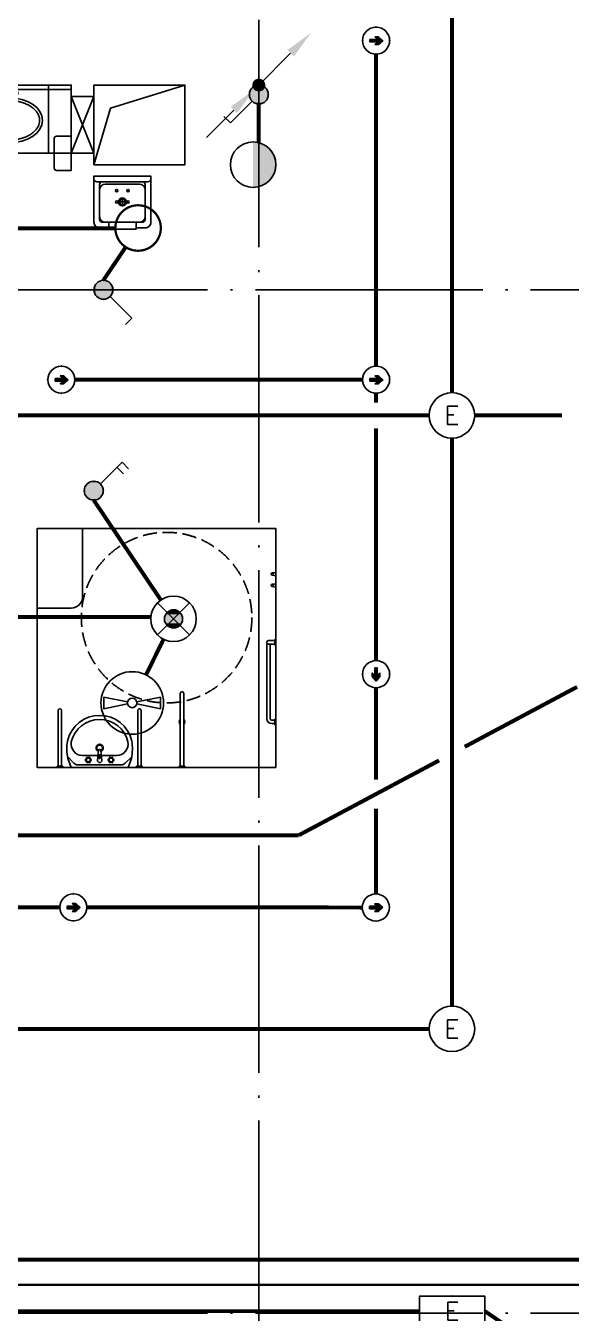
# Model space of a CAD drawing. Extents: x -288892 to 250096, y -100054 to 404668.
# Drawn here: x 102350 to 107148, y 96800 to 108122 of the extents above; entities that cross this region are included whole.
import ezdxf
from ezdxf.enums import TextEntityAlignment as Align
from ezdxf.xclip import XClip

# ---------------------------------------------------------------- set-up
doc = ezdxf.new("R2010")
doc.units = 0
doc.header["$LTSCALE"] = 1000
doc.header["$MEASUREMENT"] = 0
for name, pattern in [('104-14# 核心筒$0$DASH', [0.35, 0.25, -0.1]), ('104-14# 核心筒$0$DOTE', [2.4200000000000004, 2, -0.2, 0.02, -0.2]), ('DASH', [0.35, 0.25, -0.1])]:
    doc.linetypes.add(name, pattern=pattern)
doc.layers.get('0').update_dxf_attribs({"linetype": 'CONTINUOUS'})
doc.layers.add('104-14# 核心筒$0$04-不打印_辅助线', color=165, linetype='CONTINUOUS', plot=False)
for name, color, linetype in [('104-14# 核心筒$0$A-I_卫-洁具', 241, 'CONTINUOUS'), ('104-14# 核心筒$0$A-TECH_结构', 21, 'CONTINUOUS'), ('104-14# 核心筒$0$A_AXIS-轴线', 36, '104-14# 核心筒$0$DOTE'), ('EQUIP-动力', 3, 'CONTINUOUS'), ('EQUIP-照明', 3, 'CONTINUOUS'), ('LWIRE', 4, 'CONTINUOUS'), ('TEL_TEXT', 3, 'CONTINUOUS'), ('WIRE-应急', 2, 'DASH'), ('WIRE-照明', 1, 'CONTINUOUS'), ('X-104 14#平面$0$A-TECH_暖通', 6, 'CONTINUOUS')]:
    doc.layers.add(name, color=color, linetype=linetype)
doc.layers.add('X-104 14#平面$0$000套内', color=226, linetype='CONTINUOUS', lineweight=30)
doc.styles.add('_TEL_DIM', font='SIMPLEX', dxfattribs={"width": 0.8, "height": 3.5, "bigfont": 'HZTXT'})
doc.styles.get("Standard").update_dxf_attribs({"font": 'gbenor.shx', "bigfont": 'gbcbig.shx'})

# ---------------------------------------------------------------- blocks, each defined once
blk = doc.blocks.new('104-14# 核心筒$0$shshj')
for p, q in [((0, 0), (0, 15)), ((0, 15), (30, 10)), ((0, 0), (0, -15)), ((0, -15), (30, -10))]:
    blk.add_line(p, q)
blk.add_circle((30, 0), 10)
blk = doc.blocks.new('104-14# 核心筒$0$hgfd')
at = {"color": 8}
for p, q in [((-38.49999971458601, 228.000000048185), (38.50000028541399, 227.9999999518077)), ((3.335953806526959e-07, 266.5000000000036), (2.372253220528364e-07, 189.5000000000036))]:
    blk.add_line(p, q, dxfattribs=at)
for points in [[(250, -3.504792402964085e-07), (-249.9999999999927, 3.504792402964085e-07), (-249.9999994917889, 406.0000003504792, -0.4142135623732199), (-199.9999994292011, 456.0000002878987), (-119.9999994292084, 456.0000001877597), (-119.9999994166865, 466.000000187767), (120.0000005833208, 465.9999998122548), (120.0000005708062, 455.9999998122548), (200.000000570777, 455.9999997121158, -0.414213562372991), (250.0000005081893, 405.9999996495353)], [(175.000000062566, 49.99999974339516), (-174.9999999374049, 50.00000025659756, -0.4142135623730927), (-199.9999999061183, 75.00000028789145), (-199.9999995230974, 381.0000002878987, -0.414213562373095), (-174.9999994917962, 406.0000002565976), (175.0000005082111, 405.9999997434024, -0.4142135623731322), (200.0000004769245, 380.9999997121085), (200.0000000938744, 74.99999971210127, -0.4142135623730573)], [(250, -3.504792402964085e-07), (-249.9999999999927, 3.504792402964085e-07), (-249.9999999686988, 25.00000035048652, -0.4142135623730971), (-224.9999999373977, 50.00000031918535), (225.0000000625878, 49.99999968082193, -0.4142135623730932), (250.0000000313012, 24.99999964952804)]]:
    blk.add_lwpolyline(points, format="xyb", close=True)
blk.add_lwpolyline([(120.0000005708062, 455.9999998122548), (200.000000570777, 455.9999997121158, -0.414213562373095), (250.0000005081893, 405.9999996495353), (250, -3.504792402964085e-07), (-249.9999999999927, 3.504792402964085e-07), (-249.9999994917889, 406.0000003504792, -0.4142135623730929), (-199.9999994292011, 456.0000002878987), (-119.9999994292084, 456.0000001877597)], format="xyb")
blk.add_lwpolyline([(120.0000005082184, 405.9999998122476), (-119.9999994917889, 406.0000001877524), (-119.9999994166865, 466.000000187767), (120.0000005833208, 465.9999998122548)], close=True)
blk.add_lwpolyline([(150.0000000876389, 69.99999977469633), (-149.9999999123756, 70.00000022531094, -0.4142135623730976), (-199.9999998497879, 120.0000002878915), (-199.9999995543913, 356.0000002878842, -0.414213562373095), (-149.9999994918035, 406.0000002253037), (150.0000005081965, 405.9999997746963, -0.414213562373095), (200.0000004456087, 355.9999997121085), (200.0000001502194, 119.9999997121231, -0.4142135623731096)], format="xyb", close=True, dxfattribs=at)
for centre, radius in [((-49.99999971457146, 228.0000000625914), 10), ((2.854139893315732e-07, 228.0000000000036), 35), ((50.00000028542127, 227.9999999374159), 10), ((-49.99999983975431, 128.0000000625841), 10), ((50.00000016025297, 127.9999999374159), 10)]:
    blk.add_circle(centre, radius)
blk.add_circle((2.854139893315732e-07, 228.0000000000036), 25, dxfattribs=at)
blk = doc.blocks.new('104-14# 核心筒$0$meae')
for p, q in [((-215.039999999979, 0), (-243.7679999999818, 0)), ((-210, 5.039999999979045), (-210, 32.76000000000931)), ((-176.7359999999753, 0), (-204.9599999999627, 0)), ((-99.54815868195146, 8), (21.68149024352897, 14.3899337600451)), ((-99.54815868195146, -7.999999999941792), (-99.54815868195146, 8)), ((21.68149024352897, -14.3899337601033), (21.68149024352897, 14.3899337600451)), ((-210, -32.25599999999395), (-210, -5.039999999979045)), ((-99.54815868195146, -8.000000000058208), (21.68149024352897, -14.3899337601033))]:
    blk.add_line(p, q)
at = {"const_width": 0.8399999999999999}
blk.add_lwpolyline([(-209.5800000000163, -0.1400000000139698, -0.9999999999999999), (-210.4199999999837, -0.1400000000139698, -0.9999999999999999)], format="xyb", close=True, dxfattribs=at)
for points in [[(17.19145484233741, 81.35012003820157), (40, 81.35012003820157), (39.99999999994179, 51.35012003820157), (17.1914548422792, 51.35012003820157)], [(21.68149024352897, 21.35012003820157), (40, 21.35012003820157), (40, -21.35012003820157), (21.68149024352897, -21.35012003820157)], [(17.19145484233741, -81.35012003820157), (40, -81.35012003820157), (39.99999999994179, -51.35012003820157), (17.1914548422792, -51.35012003820157)]]:
    blk.add_lwpolyline(points, close=True)
blk.add_circle((-210, 0), 25.2)
blk.add_ellipse((-210, 0), major_axis=(0, -296.8388870928175), ratio=0.6737661697857759)
at = {"color": 8}
blk.add_open_spline([(-210, -271.838887092832), (-201.6286662275088, -271.838887092832), (-193.2556980797672, -270.8834744876949), (-176.5567826171755, -267.0318226981908), (-168.2292954665609, -264.1331208487391), (-151.7464247078751, -256.3412992825033), (-143.592075161112, -251.4461166422116), (-127.6688291439204, -239.6628589069005), (-119.9016611408442, -232.7743547918508), (-105.0053654383519, -217.100718463771), (-97.87740360945463, -208.3160983382841), (-84.50442564953119, -189.0367220979533), (-78.25994529254967, -178.5426552897552), (-66.86596525227651, -156.1005802754662), (-61.71665413689334, -144.1531549534993), (-52.68240508378949, -119.1104159536771), (-48.79751711455174, -106.0155586157343), (-42.41598126577446, -79.01830609660828), (-39.91934085072717, -65.11628590768669), (-36.39207964838715, -36.86706837144447), (-35.3614577781409, -22.5202054088586), (-34.79793056182098, 6.244822261855006), (-35.26502483320655, 20.66266644134885), (-37.68259151588427, 49.19399507466005), (-39.63306519814068, 63.30715293157846), (-44.95700291811954, 90.86129060061648), (-48.33046480413759, 104.3019146881416), (-56.39392556494568, 130.1611448710319), (-61.0838973345235, 142.5793309712317), (-71.62818411248736, 166.0733063118532), (-77.48238030000357, 177.1485642623738), (-90.15903716551838, 197.6798496269621), (-96.98112566315103, 207.1352148510632), (-111.3602107425686, 224.2113378457143), (-118.9163064261083, 231.8314545630128), (-134.510733252624, 245.1036245926516), (-142.547481424408, 250.7556368449004), (-158.868371842138, 260.0530890176306), (-167.1509793659789, 263.6999722997425), (-183.7976203592261, 269.0257272459567), (-192.162095878215, 270.7072330619558), (-208.8995512870024, 272.153067119536), (-217.2755150526064, 271.9185741905239), (-234.0031495776493, 269.526916392555), (-242.3573442720808, 267.3679324407713), (-258.9526960913208, 261.0731867576833), (-267.1936322519905, 256.9349128940958), (-283.3781850557425, 246.65468100406), (-291.3201072766096, 240.5117016318836), (-306.6623222918133, 226.2813428560039), (-314.0611830068519, 218.1942343084957), (-328.0653621423407, 200.2301868745126), (-334.6699371464783, 190.353927289194), (-346.859358667396, 169.044026111078), (-352.4439172392595, 157.6110181525), (-362.4072642970132, 133.476927122334), (-366.7859668953461, 120.7763437553076), (-374.1964356524404, 94.43610308453208), (-377.2281845823745, 80.79684587812517), (-381.8495765395346, 52.93462008907227), (-383.4392193020904, 38.71199739631265), (-385.1273327118251, 10.0537408667733), (-385.225804392132, -4.381569712015335), (-383.9285565786413, -33.08909023553133), (-382.5328362500295, -47.36097819061251), (-378.2902226594742, -75.36972922243876), (-375.4433290168527, -89.10625087702647), (-368.3874579074909, -115.6863969620317), (-364.1784936326439, -128.529630749661), (-354.5335200406262, -152.9902308470919), (-349.097582319926, -164.6071133053629), (-337.1786070214584, -186.3198765731067), (-330.6958189697471, -196.415140855941), (-316.9037533847149, -214.843760280055), (-309.5951420506462, -223.1764269854757), (-294.4000191528467, -237.9131964488188), (-286.5148495539906, -244.3169298697612), (-270.41386736813, -255.1213227973203), (-262.1997869724291, -259.5227866767091), (-245.6385630253353, -266.3373192788567), (-237.2919559226721, -268.7527736420161), (-222.6272707111784, -271.2949484957498), (-216.3134306632564, -271.838887092832), (-210, -271.838887092832)], degree=3, knots=[0, 0, 0, 0, 0.1541728099079682, 0.1541728099079682, 0.3083456198159364, 0.3083456198159364, 0.4625184297239047, 0.4625184297239047, 0.6166912396318729, 0.6166912396318729, 0.7708640495398411, 0.7708640495398411, 0.9250368594478093, 0.9250368594478093, 1.079209669355778, 1.079209669355778, 1.233382479263746, 1.233382479263746, 1.387555289171714, 1.387555289171714, 1.541728099079682, 1.541728099079682, 1.69590090898765, 1.69590090898765, 1.850073718895619, 1.850073718895619, 2.004246528803587, 2.004246528803587, 2.158419338711555, 2.158419338711555, 2.312592148619523, 2.312592148619523, 2.466764958527492, 2.466764958527492, 2.62093776843546, 2.62093776843546, 2.775110578343428, 2.775110578343428, 2.929283388251396, 2.929283388251396, 3.083456198159364, 3.083456198159364, 3.237629008067333, 3.237629008067333, 3.391801817975301, 3.391801817975301, 3.545974627883269, 3.545974627883269, 3.700147437791237, 3.700147437791237, 3.854320247699206, 3.854320247699206, 4.008493057607174, 4.008493057607174, 4.162665867515142, 4.162665867515142, 4.31683867742311, 4.31683867742311, 4.471011487331078, 4.471011487331078, 4.625184297239047, 4.625184297239047, 4.779357107147015, 4.779357107147015, 4.933529917054983, 4.933529917054983, 5.087702726962951, 5.087702726962951, 5.24187553687092, 5.24187553687092, 5.396048346778888, 5.396048346778888, 5.550221156686856, 5.550221156686856, 5.704393966594824, 5.704393966594824, 5.858566776502792, 5.858566776502792, 6.012739586410761, 6.012739586410761, 6.166912396318729, 6.166912396318729, 6.283185307179586, 6.283185307179586, 6.283185307179586, 6.283185307179586], dxfattribs=at)
at = {"layer": '104-14# 核心筒$0$04-不打印_辅助线'}
blk.add_lwpolyline([(-499.9999999998836, -349.9999999999418), (-499.9999999998836, 350.0000000000582), (100.0000000001164, 350.0000000000582), (100.0000000001164, -349.9999999999418)], close=True, dxfattribs=at)
blk = doc.blocks.new('104-14# 核心筒$0$残疾人洗脸盆')
for p, q in [((-250.3694947081385, 5.963374860584736e-08), (-279.821335846791, -78.53824297699612)), ((-250.3694947081385, 5.963374860584736e-08), (250.3694947082549, 5.957554094493389e-08)), ((250.3694947082549, 5.957554094493389e-08), (279.8213358469075, -78.53824297708343)), ((-375.000000089407, -10.00000286102295), (-375.0000003278255, -9.775161743164062e-06)), ((-375.000000089407, -10.00000286102295), (-324.999999910593, -10.00000077486038)), ((-364.9999721944332, -500.0007357597351), (-365.0000001490116, -10.00000250339508)), ((-334.9999723136425, -500.0016629695892), (-334.9999997913837, -10.00000125169754)), ((-324.999999910593, -10.00000077486038), (-325.0000004470348, -7.748603820800781e-07)), ((-226.6628508922877, -37.45166452028207), (-282.5865114113549, -94.23949161371274)), ((188.9289029218489, -22.53490066135419), (-191.0374871486565, -22.53490066129598)), ((-151.1375109386863, -105.2484919499548), (-17.57351148093585, -105.248491950013)), ((-15.46037506544963, -105.248491950013), (-151.1375109386863, -105.2484919499548)), ((15.46037506498396, -105.248491950013), (150.7582734408788, -105.248491950013)), ((150.7582734408788, -105.248491950013), (15.742684415658, -105.248491950013)), ((223.1441430889536, -36.07509621451027), (281.1944581537973, -90.55167670789524)), ((324.9999999107094, -10.00000077486038), (325.0000004471513, -7.748603820800781e-07)), ((375.0000000895234, -10.00000286102295), (324.9999999107094, -10.00000077486038)), ((334.9999723137589, -500.0016629695892), (334.9999997915002, -10.00000125169754)), ((364.9999721945496, -500.0007357597351), (365.000000149128, -10.00000250339508)), ((375.0000000895234, -10.00000286102295), (375.000000327942, -9.775161743164062e-06))]:
    blk.add_line(p, q)
at = {"color": 8}
for points in [[(-107.9173216939671, -88.71320337589714), (-104.0954300422454, -85.4268261876714, 0.09925870585575888), (-95.90456995554268, -85.4268261876714), (-92.08267830405384, -88.71320337592624, 0.1010205144336436), (-83.42242426623125, -83.71320337595535), (-84.35756457189564, -78.76015952092712, 0.09925870585575843), (-80.26213452860247, -71.66666660713963), (-75.50510257121641, -69.99999994042446, 0.1010205144336439), (-75.50510257121641, -59.99999994042446), (-80.26213452848606, -58.33333327362197, 0.09925870585575902), (-84.35756457177922, -51.23984035968897), (-83.42242426623125, -46.28679650489357, 0.1010205144336439), (-92.08267830393743, -41.28679650489357), (-95.9045699556591, -44.57317369311932, 0.09925870585575877), (-104.0954300422454, -44.57317369317752), (-107.9173216939671, -41.28679650486447, 0.1010205144336438), (-116.5775757319061, -46.28679650492268), (-115.6424354262417, -51.23984035965987, 0.09925870585575888), (-119.7378654696513, -58.33333327368018), (-124.4948974269209, -59.99999994042446, 0.1010205144336438), (-124.4948974268045, -69.99999994039536), (-119.7378654695349, -71.66666660716874, 0.09925870585575888), (-115.6424354262417, -78.76015952115995), (-116.5775757320225, -83.71320337589714, 0.1010205144336439)], [(107.9173216959462, -88.71320337595535), (104.0954300442245, -85.4268261876714, -0.09925870585575888), (95.90456995763816, -85.4268261876714), (92.0826783060329, -88.71320337595535, -0.1010205144336436), (83.4224242682103, -83.71320337595535), (84.3575645738747, -78.76015952092712, -0.09925870585575843), (80.26213453046512, -71.66666660719784), (75.50510257319547, -69.99999994042446, -0.1010205144336439), (75.50510257331189, -59.99999994042446), (80.26213453058153, -58.33333327368018, -0.09925870585575902), (84.3575645738747, -51.23984035968897), (83.4224242682103, -46.28679650489357, -0.1010205144336439), (92.0826783060329, -41.28679650492268), (95.90456995752174, -44.57317369314842, -0.09925870585575877), (104.0954300443409, -44.57317369317752), (107.9173216959462, -41.28679650489357, -0.1010205144336438), (116.5775757340016, -46.28679650489357), (115.6424354282208, -51.23984035971807, -0.09925870585575888), (119.7378654715139, -58.33333327368018), (124.4948974289, -59.99999994045356, -0.1010205144336438), (124.4948974287836, -69.99999994042446), (119.7378654716304, -71.66666660716874, -0.09925870585575888), (115.6424354282208, -78.76015952115995), (116.5775757340016, -83.71320337592624, -0.1010205144336439)]]:
    blk.add_lwpolyline(points, format="xyb", close=True, dxfattribs=at)
blk.add_lwpolyline([(-20.00000000023283, -61.80376527601038), (-10.93632519524544, -148.5441634844174, 0.3840377591063864), (-0.9904750230489299, -157.5049020389852), (0.9904750225832686, -157.5049020389852, 0.3840377591063865), (10.93632519477978, -148.5441634844174), (19.99999999976717, -61.80376527601038, 0.9999999999998179)], format="xyb", close=True)
blk.add_lwpolyline([(4.499999999767169, -109.3037652760104), (-4.500000000232831, -109.3037652759813), (-4.500000000116415, -79.30376527601038), (4.499999999767169, -79.30376527601038)], close=True)
for centre in [(-99.99999999906868, -64.99999994039536, 6.17052352185754e-07), (100.0000000009313, -64.99999994040991, 6.17052352185754e-07)]:
    blk.add_circle(centre, 16.6666666666665)
for centre, radius, start, end in [((171.1100392743247, -166.0467051142332), 459.3439191007008, 169.0175971483488, 188.1749601966289), ((-151.1375109388027, -205.2484919499402), 100, 90.0000000066701, 190.560233084289), ((-191.0374871487729, -72.53490066131053), 50, 90.0000000066701, 135.4392819926412), ((150.7582734408788, -205.2484919499693), 100, 349.4397669130993, 90.0000000066701), ((188.9289029217325, -72.53490066135419), 50, 46.81904162607925, 90.0000000066701), ((-171.1100392747903, -166.0467051142332), 459.3439191007008, 351.8250398033711, 10.98240285165116), ((-0.1896187487291172, -166.6839508821577), 255.6643868932777, 192.8573202170934, 347.1426797760326), ((-2.328306436538696e-10, -172.4645476159494, 6.169127397233698e-07), 31.60961419936899, 111.3597083009184, 68.64029169908157), ((-0.1896187487291172, -166.6839508821577), 290.6643868932777, 192.8573202170934, 347.1426797760326), ((-349.9999721944332, -500.0000101923943), 14.99999998312334, 180.0000034150946, 3.415094585006371e-06), ((349.9999721945496, -500.0000101923943), 14.99999998312334, 179.9999965849054, 359.9999965849054)]:
    blk.add_arc(centre, radius, start, end)
at = {"color": 8, "lineweight": 13}
blk.add_arc((-2.328306436538696e-10, -172.4645476159494, 6.169127397233698e-07), 22.97515901426823, 117.3868633509965, 62.61313664900355, dxfattribs=at)
blk = doc.blocks.new('104-14# 核心筒$0$残疾人扶手1')
for p, q in [((-700, -9.99999475479126), (-700.0000001192093, 5.424022674560547e-06)), ((-1.788139343261719e-07, -10), (0, 0)), ((-750.0000001192093, -9.999994456768036), (-750, -1.549720764160156e-06)), ((-750.0000001192093, -9.999994456768036), (-700, -9.99999475479126)), ((-740, -65.00071978569031), (-740.0000000596046, -9.99999463558197)), ((-710.0000001192093, -65.00164842605591), (-710.0000000596046, -9.999994695186615)), ((-54.99999988079071, -50.00000697374344), (-695.0000002384186, -49.99999493360519)), ((-54.99999988079071, -80.00000703334808), (-695.0000002384186, -79.9999949336052)), ((-50, -9.999999940395355), (-50, -1.192092895507812e-07)), ((-1.788139343261719e-07, -10), (-50, -9.999999940395355)), ((-40.00000005960464, -35.00000029802322), (-40, -10.00000005960464)), ((-10.00000005960464, -35.00000041723251), (-10, -10.00000005960464))]:
    blk.add_line(p, q)
for centre, radius, start, end in [((-725, -64.9999949336052), 14.99999998312334, 180, 0), ((-695, -34.99999493360519), 45.00000000000363, 244.4712198360607, 270), ((-695, -34.99999493360519), 15, 180, 270), ((-55, -35.00000023841858), 15, 270, 0), ((-55, -35.00000023841858), 45.00000000000363, 270, 0)]:
    blk.add_arc(centre, radius, start, end)
blk = doc.blocks.new('104-14# 核心筒$0$残疾人扶手2')
for p, q in [((-10.00000113248825, -49.99999988079071), (-10.00000011920929, 3.576278686523438e-07)), ((-10.00000011920929, 3.576278686523438e-07), (-5.960464477539062e-08, 0)), ((-650.0016621351242, -9.999985933303833), (-10.00000029802322, -9.999999582767487)), ((-650.0007342100143, -39.99998587369919), (-10.00000101327896, -39.99999994039536)), ((-10.00000113248825, -49.99999988079071), (-8.046627044677734e-06, -49.99999994039536))]:
    blk.add_line(p, q)
for centre, radius, start, end in [((-400.0000005364418, -24.99999982118607, -9.52677845565972e-09), 25, 36.86992769834287, 143.1300702524336), ((-650.0000090003014, -24.99998587369919), 14.99999998312334, 90, 270), ((-400.0000005364418, -24.99999982118607, -9.52677845565972e-09), 25, 216.8698662268071, 323.1301310407838)]:
    blk.add_arc(centre, radius, start, end)
blk = doc.blocks.new('104-14# 核心筒')
at = {"layer": '104-14# 核心筒$0$04-不打印_辅助线'}
blk.add_lwpolyline([(104549.9999999999, 101600.0000000476), (104549.9999999999, 103700.0000000476), (102449.9999999999, 103700.0000000476), (102449.9999999999, 101600.0000000476)], close=True, dxfattribs=at)
at = {"layer": '104-14# 核心筒$0$A-I_卫-洁具', "ltscale": 0.1}
for points in [[(99550.00029706035, 107600.0002015934), (102750, 107600.0002015947), (102750, 107000.0002015947), (99550.00029706035, 107000.0002015934)], [(99550.00029706028, 107560.0002015943), (102750.0000000001, 107560.0002015944), (102750.0000000001, 107600.0002015944), (99550.00029706028, 107600.0002015943)]]:
    blk.add_lwpolyline(points, close=True, dxfattribs=at)
for points in [[(102750, 107150.0002015947), (102750, 106850.0002015947), (102620, 106850.0002015947, -0.414213562373095), (102600, 106870.0002015947), (102600, 107130.0002015947, -0.414213562373095), (102620, 107150.0002015947)], [(102449.9999999999, 103700.0000000477), (102449.9999999999, 103000.0000000477), (102749.9999999999, 103000.0000000477, 0.414213562373095), (102849.9999999999, 103100.0000000477), (102849.9999999999, 103700.0000000477)]]:
    blk.add_lwpolyline(points, format="xyb", close=True, dxfattribs=at)
at = {"layer": '104-14# 核心筒$0$A-I_卫-洁具', "linetype": '104-14# 核心筒$0$DASH', "ltscale": 0.5}
blk.add_circle((103588.9127797395, 102916.8618002228), 750, dxfattribs=at)
at = {"layer": '104-14# 核心筒$0$A-TECH_结构'}
blk.add_lwpolyline([(102949.9999999999, 106900.0002019726), (103749.9999999998, 106900.0002019726), (103749.9999999998, 107600.0002015948), (102949.9999999999, 107600.0002015948)], close=True, dxfattribs=at)
blk.add_lwpolyline([(102949.9999999999, 106900.0002019726), (103095.4666580436, 107397.5465765833), (103749.9999999998, 107600.0002015948)], dxfattribs=at)
at = {"layer": '104-14# 核心筒$0$A_AXIS-轴线'}
for p, q in [((104400, 139633.6034567634), (104400, 80554.87603027455)), ((-9370.123865286841, 105800), (120259.9219097959, 105800)), ((-9370.123865286841, 96800), (120259.9219097959, 96800))]:
    blk.add_line(p, q, dxfattribs=at)
at = {"layer": '104-14# 核心筒$0$A-I_卫-洁具', "ltscale": 0.1, "xscale": -1, "rotation": 270}
blk.add_blockref('104-14# 核心筒$0$meae', (102200.0001485301, 107500.0002015935), dxfattribs=at)
at = {"layer": '104-14# 核心筒$0$A-I_卫-洁具', "ltscale": 0.1}
for name, p, rotation in [('104-14# 核心筒$0$hgfd', (103199.9999999999, 106800.0002015947), 179.9999999936967), ('104-14# 核心筒$0$shshj', (104549.9999999999, 103300.000000066), 180), ('104-14# 核心筒$0$shshj', (104549.9999999999, 103300.000000066), 180), ('104-14# 核心筒$0$shshj', (104549.9999999999, 103300.000000066), 180), ('104-14# 核心筒$0$shshj', (104549.9999999999, 103200.000000066), 180), ('104-14# 核心筒$0$shshj', (104549.9999999999, 103200.000000066), 180), ('104-14# 核心筒$0$shshj', (104549.9999999999, 103200.000000066), 180), ('104-14# 核心筒$0$残疾人扶手1', (104550.0000001173, 101974.9999999196), 270), ('104-14# 核心筒$0$残疾人扶手2', (103749.4999999729, 101599.9999999796), 270)]:
    blk.add_blockref(name, p, dxfattribs=dict(at, rotation=rotation))
at = {"layer": '104-14# 核心筒$0$A-I_卫-洁具', "ltscale": 0.1, "extrusion": (1.71192553359861e-26, 3.221750197501162e-17, -1), "zscale": -1, "rotation": 180}
blk.add_blockref('104-14# 核心筒$0$残疾人洗脸盆', (-102999.9999999496, 101600.0000000256), dxfattribs=at)
blk = doc.blocks.new('*U1824')
blk.add_lwpolyline([(200.0000000000874, 0), (200.0000000000874, 499.9999999987522), (0, 499.9999999987522), (0, 0), (200.0000000000874, 0), (0, 499.9999999987522), (0, 0), (200.0000000000874, 499.9999999987522)])
blk = doc.blocks.new('X-104 14#平面$0$sdfjladfiididid')
at = {"layer": 'X-104 14#平面$0$A-TECH_暖通', "rotation": 180}
blk.add_blockref('*U1824', (102950.0000000014, 107500.0002015959), dxfattribs=at)
blk = doc.blocks.new('X-104 14#平面')
at = {"layer": 'X-104 14#平面$0$000套内'}
blk.add_lwpolyline([(77399.99999999997, 110450), (86700.00000000009, 110449.9999999999), (86700.00000000007, 109199.9999990159), (86650.00000000007, 109199.9999990159), (86650.00000000006, 107299.9999999959), (84300.00000000006, 107299.999999996), (84300.00000000006, 96899.99999999999), (92649.99999999991, 96899.99999999985), (92649.99999999999, 97049.99999999994), (109900.0000000002, 97049.99999999965), (109899.9999999998, 101100.0000000368), (112900.0000000004, 101100.0000000177), (112899.9999999985, 99899.99999998792), (115599.9999999997, 99899.99999996801), (115600.0000000016, 100394.1666666661), (116300, 100400), (116300, 101100), (117364.2026031155, 101100), (117398.4967621832, 100083.4068920796)], dxfattribs=at)
ref = blk.add_blockref('104-14# 核心筒', (0, 0))
XClip(ref).set_block_clipping_path([(-38664.36238214614, -25499.99999999997), (139216.5485069363, 330900)])
blk.add_blockref('X-104 14#平面$0$sdfjladfiididid', (0, 0))
blk = doc.blocks.new('$equip$00001838')
blk.add_circle((0, 0), 0.5)
at = {"color": 7, "style": '_TEL_DIM'}
blk.add_attdef('$TEXT$', text='', height=0.4, dxfattribs=at).set_placement((0, 0), align=Align.MIDDLE_CENTER)
at = {"color": 7, "style": '_TEL_DIM', "flags": 1}
blk.add_attdef('A', text='', height=2e-05, dxfattribs=at).set_placement((0, 0), align=Align.MIDDLE_CENTER)
blk = doc.blocks.new('$equip$00001149')
for p, q in [((-0.353553390592424, 0.353553390592424), (0.353553390592424, -0.353553390592424)), ((0.353553390592424, 0.353553390592424), (-0.353553390592424, -0.353553390592424))]:
    blk.add_line(p, q)
for radius in [0.5, 0.2]:
    blk.add_circle((0, 0), radius)
for points in [[(-0.1732050807586347, 0.09999999999854481), (0.1732050807586347, 0.09999999999854481), (-0.2000000000007276, 0), (0.2000000000007276, 0)], [(-0.1732050807586347, -0.09999999999854481), (0.1732050807586347, -0.09999999999854481), (-0.2000000000007276, 0), (0.2000000000007276, 0)], [(-0.09999999999854481, 0.1732050807586347), (0.09999999999854481, 0.1732050807586347), (-0.1732050807586347, 0.09999999999854481), (0.1732050807586347, 0.09999999999854481)], [(0, 0.2000000000007276), (0, 0.2000000000007276), (-0.09999999999854481, 0.1732050807586347), (0.09999999999854481, 0.1732050807586347)], [(-0.09999999999854481, -0.1732050807586347), (0.09999999999854481, -0.1732050807586347), (-0.1732050807586347, -0.09999999999854481), (0.1732050807586347, -0.09999999999854481)], [(0, -0.2000000000007276), (0, -0.2000000000007276), (-0.09999999999854481, -0.1732050807586347), (0.09999999999854481, -0.1732050807586347)]]:
    blk.add_solid(points)
at = {"flags": 9}
blk.add_attdef('A', (0, 0), '', height=2e-05, dxfattribs=at)
blk = doc.blocks.new('$equip$00001304')
for p, q in [((-0.625, -0.1302083333357587), (-0.625, 0.1302083333357587)), ((-0.625, 0.1302083333357587), (-0.1019771270548517, 0.02124523480597418)), ((0.625, 0.1302083333357587), (0.1019771270548517, 0.02124523480597418)), ((0.625, -0.1302083333357587), (0.625, 0.1302083333357587)), ((-0.1019771270548517, -0.02124523480597418), (-0.625, -0.1302083333357587)), ((0.1019771270548517, -0.02124523480597418), (0.625, -0.1302083333357587))]:
    blk.add_line(p, q)
for radius in [0.6875, 0.1041666666666797]:
    blk.add_circle((0, 0), radius)
at = {"flags": 9}
blk.add_attdef('A', (0, 0), '', height=2e-05, dxfattribs=at)
blk = doc.blocks.new('$equip$00001963')
for p, q in [((0.1473139127447212, 0.3556472460822988), (0.624999999996362, 0.8333333333339397)), ((0.5118629150056222, 0.7201962483431998), (0.653284271244047, 0.578774892108413)), ((0.624999999996362, 0.8333333333339397), (0.7664213562347868, 0.6919119770955149))]:
    blk.add_line(p, q)
blk.add_circle((-3.637978807091713e-12, 0.2083333333339397), 0.2083333333334168)
for p in [(0, 0.4166666666660603), (-0.2083333333393966, 0.2083333333375776), (0, 0), (0.2083333333284827, 0.2083333333375776)]:
    blk.add_point(p)
for points in [[(-0.1804219591249421, 0.312500000001819), (0.1804219591176661, 0.312500000001819), (-0.2083333333357587, 0.2083333333339397), (0.2083333333284827, 0.2083333333339397)], [(-0.1041666666715173, 0.3887552924552438), (0.1041666666642413, 0.3887552924552438), (-0.1804219591249421, 0.312500000001819), (0.1804219591176661, 0.312500000001819)], [(-3.637978807091713e-12, 0.4166666666660603), (-3.637978807091713e-12, 0.4166666666660603), (-0.1041666666715173, 0.3887552924552438), (0.1041666666642413, 0.3887552924552438)], [(-0.1804219591249421, 0.1041666666660603), (0.1804219591176661, 0.1041666666660603), (-0.2083333333357587, 0.2083333333339397), (0.2083333333284827, 0.2083333333339397)], [(-0.1041666666715173, 0.02791137421263556), (0.1041666666642413, 0.02791137421263556), (-0.1804219591249421, 0.1041666666660603), (0.1804219591176661, 0.1041666666660603)], [(-3.637978807091713e-12, 1.818989403545856e-12), (-3.637978807091713e-12, 1.818989403545856e-12), (-0.1041666666715173, 0.02791137421263556), (0.1041666666642413, 0.02791137421263556)]]:
    blk.add_solid(points)
at = {"layer": 'TEL_TEXT', "style": '_TEL_DIM', "flags": 1}
blk.add_attdef('A', text='', height=2e-05, dxfattribs=at).set_placement((0, 0), align=Align.MIDDLE_CENTER)
blk = doc.blocks.new('$equip$00001962')
for p, q in [((0.1473139127519971, 0.3556472460822988), (0.625000000003638, 0.8333333333339397)), ((0.625000000003638, 0.8333333333339397), (0.7664213562420628, 0.6919119770955149))]:
    blk.add_line(p, q)
blk.add_circle((3.637978807091713e-12, 0.2083333333339397), 0.2083333333334168)
for p in [(1.091393642127514e-11, 0.4166666666660603), (-0.2083333333284827, 0.2083333333375776), (1.091393642127514e-11, 0), (0.2083333333393966, 0.2083333333375776)]:
    blk.add_point(p)
for points in [[(-0.1804219591176661, 0.312500000001819), (0.1804219591249421, 0.312500000001819), (-0.2083333333284827, 0.2083333333339397), (0.2083333333357587, 0.2083333333339397)], [(-0.1041666666642413, 0.3887552924552438), (0.1041666666715173, 0.3887552924552438), (-0.1804219591176661, 0.312500000001819), (0.1804219591249421, 0.312500000001819)], [(3.637978807091713e-12, 0.4166666666660603), (3.637978807091713e-12, 0.4166666666660603), (-0.1041666666642413, 0.3887552924552438), (0.1041666666715173, 0.3887552924552438)], [(-0.1804219591176661, 0.1041666666660603), (0.1804219591249421, 0.1041666666660603), (-0.2083333333284827, 0.2083333333339397), (0.2083333333357587, 0.2083333333339397)], [(-0.1041666666642413, 0.02791137421263556), (0.1041666666715173, 0.02791137421263556), (-0.1804219591176661, 0.1041666666660603), (0.1804219591249421, 0.1041666666660603)], [(3.637978807091713e-12, 1.818989403545856e-12), (3.637978807091713e-12, 1.818989403545856e-12), (-0.1041666666642413, 0.02791137421263556), (0.1041666666715173, 0.02791137421263556)]]:
    blk.add_solid(points)
at = {"layer": 'TEL_TEXT', "style": '_TEL_DIM', "flags": 1}
blk.add_attdef('A', text='', height=2e-05, dxfattribs=at).set_placement((0, 0), align=Align.MIDDLE_CENTER)
blk = doc.blocks.new('$equip_U$00000223(HT0843)')
at = {"color": 3, "const_width": 0.05}
blk.add_lwpolyline([(3.637978807091713e-12, 0.500000000001819, -1), (3.637978807091713e-12, -0.499999999998181, -1), (3.637978807091713e-12, 0.500000000001819, -0.7023763675006053)], format="xyb", dxfattribs=at)
at = {"color": 3}
blk.add_circle((3.637978807091713e-12, 1.818989403545856e-12), 0.5, dxfattribs=at)
for p in [(3.637978807091713e-12, 0.500000000001819), (-0.499999999996362, 1.818989403545856e-12), (0.500000000003638, 1.818989403545856e-12), (3.637978807091713e-12, -0.499999999998181)]:
    blk.add_point(p)
at = {"color": 7, "style": '_TEL_DIM', "flags": 1}
blk.add_attdef('A', text='', height=2.5e-05, dxfattribs=at).set_placement((3.637978807091713e-12, 1.818989403545856e-12), align=Align.MIDDLE_CENTER)
blk = doc.blocks.new('$equip$00001151')
blk.add_circle((0, 0.5), 0.5)
for points in [[(0.4330127085668209, 0.2500000115614966), (-0.4330126952190767, 0.2499999884385034), (0.5, 0.5000000133477442), (-0.5, 0.4999999866522558)], [(0.2500000115578587, 0.0669873047809233), (-0.2499999884421413, 0.06698729143317905), (0.4330127085668209, 0.2500000115614966), (-0.4330126952190767, 0.2499999884385034)], [(1.334774424321949e-08, 0), (1.334774424321949e-08, 0), (0.2500000115578587, 0.0669873047809233), (-0.2499999884421413, 0.06698729143317905)]]:
    blk.add_solid(points)
at = {"flags": 9}
blk.add_attdef('A', (0, 0), '', height=2e-05, dxfattribs=at)
blk = doc.blocks.new('$TelecSys$00000081')
for p, q in [((0.1041666666678793, 0.1041666666660603), (0.1041666666678793, 0.1041666666660603)), ((-0.1041666666678793, -0.1041666666660603), (-0.1041666666678793, -0.1041666666660603)), ((-1.150000000001455, -1.149999999999636), (-0.5499999999992724, -0.5499999999992724))]:
    blk.add_line(p, q)
at = {"const_width": 0.1425}
blk.add_lwpolyline([(0.07125000000087311, 0, 1), (-0.07125000000087311, 0, 1)], format="xyb", close=True, dxfattribs=at)
blk.add_solid([(-0.6199999999989814, -0.4799999999995634), (-0.4799999999995634, -0.6200000000008004), (-0.09999999999854481, -0.1000000000003638)])
at = {"width": 0.8, "flags": 9}
blk.add_attdef('A', (0, 0), '', height=2e-05, rotation=180, dxfattribs=at)
blk = doc.blocks.new('$TelecSys$00000079')
for p, q in [((0.7000000000007276, 0.7000000000007276), (0, 0)), ((0.1041666666678793, 0.1041666666660603), (0.1041666666678793, 0.1041666666660603)), ((-0.1041666666678793, -0.1041666666660603), (-0.1041666666678793, -0.1041666666660603))]:
    blk.add_line(p, q)
at = {"const_width": 0.1425}
blk.add_lwpolyline([(-0.07125000000087311, 0, 1), (0.07125000000087311, 0, 1)], format="xyb", close=True, dxfattribs=at)
blk.add_solid([(0.6300000000010186, 0.7700000000004366), (0.7700000000004366, 0.6299999999991996), (1.150000000001455, 1.149999999999636)])
at = {"width": 0.8, "flags": 9}
blk.add_attdef('A', (0, 0), '', height=2e-05, dxfattribs=at)
blk = doc.blocks.new('$equip$00002534')
for p, q in [((-0.7200000000011642, 0.6599999999998545), (-0.7200000000011642, 0)), ((0.7200000000011642, 0.6599999999998545), (-0.7200000000011642, 0.6599999999998545)), ((0.7200000000011642, 0), (0.7200000000011642, 0.6599999999998545)), ((-0.7200000000011642, 0), (0.7200000000011642, 0))]:
    blk.add_line(p, q)
at = {"const_width": 0.02}
blk.add_lwpolyline([(-0.7200000000011642, 0.6599999999998545), (-0.7200000000011642, 0), (0.7200000000011642, 0), (0.7200000000011642, 0.6599999999998545), (-0.7200000000011642, 0.6599999999998545), (-0.7200000000011642, 0)], dxfattribs=at)
for p in [(0, 0.6599999999998545), (-0.7200000000011642, 0.3299999999981083), (0.7200000000011642, 0.3299999999981083), (0, 0)]:
    blk.add_point(p)
at = {"color": 7, "style": '_TEL_DIM'}
blk.add_attdef('$TEXT$', text='', height=0.4, dxfattribs=at).set_placement((0, 0.3299999999981083), align=Align.MIDDLE_CENTER)
at = {"color": 7, "style": '_TEL_DIM', "flags": 1}
blk.add_attdef('A', text='', height=2e-05, dxfattribs=at).set_placement((0, 0), align=Align.MIDDLE_CENTER)
blk = doc.blocks.new('$equip_U$00000283(晏大钊)')
at = {"color": 3, "linetype": 'ByBlock', "ltscale": 5}
for p, q in [((-0.2723380496354366, 0.05358963180333376), (-0.2723380496354366, -0.06141036819644796)), ((0.07266195036572753, 0.05358963180333376), (-0.2723380496354366, 0.05358963180333376)), ((0.07266195036572753, 0.05358963180333376), (-0.05505848884422448, 0.1685896318031155)), ((-0.05505848884422448, 0.1685896318031155), (0.1110812915576389, 0.1685896318031155)), ((0.0676619503647089, 0.05358963180333376), (0.07266195036572753, 0.05358963180333376)), ((0.1110812915576389, 0.1685896318031155), (0.302661950365291, -0.003910368195647607)), ((-0.2723380496354366, -0.06141036819644796), (0.07266195036572753, -0.06141036819644796)), ((-0.05505848884422448, -0.1764103681962297), (0.07266195036572753, -0.06141036819644796)), ((0.1110812915576389, -0.1764103681962297), (-0.05505848884422448, -0.1764103681962297)), ((0.0676619503647089, -0.06141036819644796), (0.07266195036572753, -0.06141036819644796)), ((0.302661950365291, -0.003910368195647607), (0.1110812915576389, -0.1764103681962297))]:
    blk.add_line(p, q, dxfattribs=at)
at = {"color": 3}
for p, q in [((-0.2712985488033155, 0.05358963180333376), (-0.2723380496354366, 0.05255013097303163)), ((-0.2600732286518905, 0.05358963180333376), (-0.2723380496354366, 0.04132481082160666)), ((-0.2488479085004656, 0.05358963180333376), (-0.2723380496354366, 0.03009949067018169)), ((-0.2376225883490406, 0.05358963180333376), (-0.2723380496354366, 0.01887417051875673)), ((-0.2263972681976156, 0.05358963180333376), (-0.2723380496354366, 0.007648850367331761)), ((-0.2151719480461907, 0.05358963180333376), (-0.2723380496354366, -0.003576469784093206)), ((-0.2039466278947657, 0.05358963180333376), (-0.2723380496354366, -0.01480178993551817)), ((-0.1927213077433407, 0.05358963180333376), (-0.2723380496354366, -0.02602711008694314)), ((-0.1814959875919158, 0.05358963180333376), (-0.2723380496354366, -0.03725243023836811)), ((-0.1702706674404908, 0.05358963180333376), (-0.2723380496354366, -0.04847775038979307)), ((-0.1590453472890658, 0.05358963180333376), (-0.2723380496354366, -0.05970307054121804)), ((-0.2712985488033155, 0.05358963180333376), (-0.2723380496354366, 0.05255013097303163)), ((-0.2600732286518905, 0.05358963180333376), (-0.2723380496354366, 0.04132481082160666)), ((-0.2488479085004656, 0.05358963180333376), (-0.2723380496354366, 0.03009949067018169)), ((-0.2376225883490406, 0.05358963180333376), (-0.2723380496354366, 0.01887417051875673)), ((-0.2263972681976156, 0.05358963180333376), (-0.2723380496354366, 0.007648850367331761)), ((-0.2151719480461907, 0.05358963180333376), (-0.2723380496354366, -0.003576469784093206)), ((-0.2039466278947657, 0.05358963180333376), (-0.2723380496354366, -0.01480178993551817)), ((-0.1927213077433407, 0.05358963180333376), (-0.2723380496354366, -0.02602711008694314)), ((-0.1814959875919158, 0.05358963180333376), (-0.2723380496354366, -0.03725243023836811)), ((-0.1702706674404908, 0.05358963180333376), (-0.2723380496354366, -0.04847775038979307)), ((-0.1590453472890658, 0.05358963180333376), (-0.2723380496354366, -0.05970307054121804)), ((-0.07241776010050671, 0.05358963180333376), (-0.2719840393219783, 0.05358963180333376)), ((-0.1478200271376409, 0.05358963180333376), (-0.2628200271392416, -0.06141036819644796)), ((-0.1478200271376409, 0.05358963180333376), (-0.2628200271392416, -0.06141036819644796)), ((-0.1365947069862159, 0.05358963180333376), (-0.2515947069878166, -0.06141036819644796)), ((-0.1365947069862159, 0.05358963180333376), (-0.2515947069878166, -0.06141036819644796)), ((-0.1253693868347909, 0.05358963180333376), (-0.2403693868363916, -0.06141036819644796)), ((-0.1253693868347909, 0.05358963180333376), (-0.2403693868363916, -0.06141036819644796)), ((-0.114144066683366, 0.05358963180333376), (-0.2291440666849667, -0.06141036819644796)), ((-0.114144066683366, 0.05358963180333376), (-0.2291440666849667, -0.06141036819644796)), ((-0.102918746531941, 0.05358963180333376), (-0.2179187465335417, -0.06141036819644796)), ((-0.102918746531941, 0.05358963180333376), (-0.2179187465335417, -0.06141036819644796)), ((-0.09169342638051603, 0.05358963180333376), (-0.2066934263821167, -0.06141036819644796)), ((-0.09169342638051603, 0.05358963180333376), (-0.2066934263821167, -0.06141036819644796)), ((-0.08046810622909106, 0.05358963180333376), (-0.1954681062306918, -0.06141036819644796)), ((-0.08046810622909106, 0.05358963180333376), (-0.1954681062306918, -0.06141036819644796)), ((-0.0692427860776661, 0.05358963180333376), (-0.1842427860792668, -0.06141036819644796)), ((-0.0692427860776661, 0.05358963180333376), (-0.1842427860792668, -0.06141036819644796)), ((-0.05801746592624113, 0.05358963180333376), (-0.1730174659278418, -0.06141036819644796)), ((-0.05801746592624113, 0.05358963180333376), (-0.1730174659278418, -0.06141036819644796)), ((-0.04679214577481616, 0.05358963180333376), (-0.1617921457764169, -0.06141036819644796)), ((-0.04679214577481616, 0.05358963180333376), (-0.1617921457764169, -0.06141036819644796)), ((-0.03556682562702917, 0.05358963180333376), (-0.1505668256249919, -0.06141036819644796)), ((-0.03556682562702917, 0.05358963180333376), (-0.1505668256249919, -0.06141036819644796)), ((-0.02434150547560421, 0.05358963180333376), (-0.1393415054735669, -0.06141036819644796)), ((-0.02434150547560421, 0.05358963180333376), (-0.1393415054735669, -0.06141036819644796)), ((-0.01311618532417924, 0.05358963180333376), (-0.128116185322142, -0.06141036819644796)), ((-0.01311618532417924, 0.05358963180333376), (-0.128116185322142, -0.06141036819644796)), ((-0.001890865172754275, 0.05358963180333376), (-0.116890865170717, -0.06141036819644796)), ((-0.001890865172754275, 0.05358963180333376), (-0.116890865170717, -0.06141036819644796)), ((0.009334454978670692, 0.05358963180333376), (-0.105665545019292, -0.06141036819644796)), ((0.009334454978670692, 0.05358963180333376), (-0.105665545019292, -0.06141036819644796)), ((0.02055977513009566, 0.05358963180333376), (-0.09444022486786707, -0.06141036819644796)), ((0.02055977513009566, 0.05358963180333376), (-0.09444022486786707, -0.06141036819644796)), ((0.03178509528152063, 0.05358963180333376), (-0.0832149047164421, -0.06141036819644796)), ((0.03178509528152063, 0.05358963180333376), (-0.0832149047164421, -0.06141036819644796)), ((0.04301041543294559, 0.05358963180333376), (-0.07198958456501714, -0.06141036819644796)), ((0.04301041543294559, 0.05358963180333376), (-0.07198958456501714, -0.06141036819644796)), ((0.05423573558437056, 0.05358963180333376), (-0.06076426441359217, -0.06141036819644796)), ((0.05423573558437056, 0.05358963180333376), (-0.06076426441359217, -0.06141036819644796)), ((0.06546105573579553, 0.05358963180333376), (-0.04953894426216721, -0.06141036819644796)), ((0.06546105573579553, 0.05358963180333376), (-0.04953894426216721, -0.06141036819644796)), ((-0.0440453472911031, 0.1685896318031155), (-0.04926333092225832, 0.1633716481719603)), ((-0.0440453472911031, 0.1685896318031155), (-0.04926333092225832, 0.1633716481719603)), ((-0.03282002713967813, 0.1685896318031155), (-0.04335652379450039, 0.1580531351464742)), ((-0.03282002713967813, 0.1685896318031155), (-0.04335652379450039, 0.1580531351464742)), ((0.2125640717167698, 0.07721412612045242), (-0.04106042259809328, -0.1764103681962297)), ((0.1651322414836613, 0.02978229588552495), (-0.04106042259809328, -0.1764103681962297)), ((0.1534960004573804, 0.1303992563734937), (-0.03831362411074224, -0.06141036819644796)), ((0.1534960004573804, 0.1303992563734937), (-0.03831362411074224, -0.06141036819644796)), ((-0.02159470698825317, 0.1685896318031155), (-0.03744971667038044, 0.1527346221209882)), ((-0.02159470698825317, 0.1685896318031155), (-0.03744971667038044, 0.1527346221209882)), ((-0.0103693868368282, 0.1685896318031155), (-0.03154290954262251, 0.1474161090973212)), ((-0.0103693868368282, 0.1685896318031155), (-0.03154290954262251, 0.1474161090973212)), ((0.2184708788445278, 0.07189561309496639), (-0.02983510244666832, -0.1764103681962297)), ((0.1653175850624393, 0.01874231931105896), (-0.02983510244666832, -0.1764103681962297)), ((0.1594028075851384, 0.1250807433480077), (-0.02708830395931727, -0.06141036819644796)), ((0.1594028075851384, 0.1250807433480077), (-0.02708830395931727, -0.06141036819644796)), ((0.0008559333145967685, 0.1685896318031155), (-0.02563610241486458, 0.1420975960718351)), ((0.0008559333145967685, 0.1685896318031155), (-0.02563610241486458, 0.1420975960718351)), ((0.01208125346602174, 0.1685896318031155), (-0.01972929529074463, 0.1367790830463491)), ((0.01208125346602174, 0.1685896318031155), (-0.01972929529074463, 0.1367790830463491)), ((0.2243776859722857, 0.06657710006948037), (-0.01860978229524335, -0.1764103681962297)), ((0.1655029286375793, 0.007702342738411971), (-0.01860978229524335, -0.1764103681962297)), ((0.1653096147092583, 0.1197622303225216), (-0.01586298380789231, -0.06141036819644796)), ((0.1653096147092583, 0.1197622303225216), (-0.01586298380789231, -0.06141036819644796)), ((0.0233065736174467, 0.1685896318031155), (-0.0138224881629867, 0.1314605700208631)), ((0.0233065736174467, 0.1685896318031155), (-0.0138224881629867, 0.1314605700208631)), ((0.03453189376887167, 0.1685896318031155), (-0.007915681038866751, 0.1261420569953771)), ((0.03453189376887167, 0.1685896318031155), (-0.007915681038866751, 0.1261420569953771)), ((0.2302844930964056, 0.06125858704399434), (-0.007384462143818382, -0.1764103681962297)), ((0.1712164218370162, 0.1144437172970356), (-0.004637663656467339, -0.06141036819644796)), ((0.1712164218370162, 0.1144437172970356), (-0.004637663656467339, -0.06141036819644796)), ((0.04575721392029664, 0.1685896318031155), (-0.002008873911108822, 0.12082354397171)), ((0.04575721392029664, 0.1685896318031155), (-0.002008873911108822, 0.12082354397171)), ((0.2361913002241636, 0.0559400740203273), (0.003840858007606585, -0.1764103681962297)), ((0.0569825340717216, 0.1685896318031155), (0.003897933213011129, 0.115505030946224)), ((0.0569825340717216, 0.1685896318031155), (0.003897933213011129, 0.115505030946224)), ((0.1771232289611362, 0.1091252042715496), (0.006587656494957628, -0.06141036819644796)), ((0.1771232289611362, 0.1091252042715496), (0.006587656494957628, -0.06141036819644796)), ((0.06820785422314657, 0.1685896318031155), (0.009804740340769058, 0.110186517920738)), ((0.06820785422314657, 0.1685896318031155), (0.009804740340769058, 0.110186517920738)), ((0.2420981073482835, 0.05062156099484127), (0.01506617815903155, -0.1764103681962297)), ((0.07943317437457154, 0.1685896318031155), (0.01571154746852699, 0.1048680048952519)), ((0.07943317437457154, 0.1685896318031155), (0.01571154746852699, 0.1048680048952519)), ((0.1830300360888941, 0.1038066912460636), (0.01781297664638259, -0.06141036819644796)), ((0.1830300360888941, 0.1038066912460636), (0.01781297664638259, -0.06141036819644796)), ((0.0906584945259965, 0.1685896318031155), (0.02161835459264694, 0.09954949186976592)), ((0.0906584945259965, 0.1685896318031155), (0.02161835459264694, 0.09954949186976592)), ((0.2480049144760414, 0.04530304796935525), (0.02629149831045652, -0.1764103681962297)), ((0.1018838146774215, 0.1685896318031155), (0.02752516172040487, 0.09423097884609888)), ((0.1018838146774215, 0.1685896318031155), (0.02752516172040487, 0.09423097884609888)), ((0.1889368432130141, 0.09848817822239653), (0.02903829679780756, -0.06141036819644796)), ((0.1889368432130141, 0.09848817822239653), (0.02903829679780756, -0.06141036819644796)), ((0.1121483505739889, 0.1676288475500769), (0.03343196884452482, 0.08891246582061285)), ((0.1121483505739889, 0.1676288475500769), (0.03343196884452482, 0.08891246582061285)), ((0.2539117216001614, 0.03998453494386922), (0.03751681846188148, -0.1764103681962297)), ((0.1180551577017468, 0.1623103345245909), (0.03933877597228275, 0.08359395279512682)), ((0.1180551577017468, 0.1623103345245909), (0.03933877597228275, 0.08359395279512682)), ((0.194843650340772, 0.0931696651969105), (0.04026361694923253, -0.06141036819644796)), ((0.194843650340772, 0.0931696651969105), (0.04026361694923253, -0.06141036819644796)), ((0.1239619648258667, 0.1569918214991048), (0.0452455830964027, 0.0782754397696408)), ((0.1239619648258667, 0.1569918214991048), (0.0452455830964027, 0.0782754397696408)), ((0.2598185287279193, 0.03466602191838319), (0.04874213861330645, -0.1764103681962297)), ((0.1298687719536247, 0.1516733084736188), (0.05115239022416063, 0.07295692674415477)), ((0.1298687719536247, 0.1516733084736188), (0.05115239022416063, 0.07295692674415477)), ((0.200750457464892, 0.08785115217142447), (0.05148893709701952, -0.06141036819644796)), ((0.200750457464892, 0.08785115217142447), (0.05148893709701952, -0.06141036819644796)), ((0.1357755790777446, 0.1463547954481328), (0.05705919735191856, 0.06763841372048773)), ((0.1357755790777446, 0.1463547954481328), (0.05705919735191856, 0.06763841372048773)), ((0.2657253358520393, 0.02934750889289717), (0.05996745876473142, -0.1764103681962297)), ((0.2066572645926499, 0.08253263914593845), (0.06271425724844448, -0.06141036819644796)), ((0.1649468979048834, 0.04082227245999093), (0.06271425724844448, -0.06141036819644796)), ((0.1416823862055026, 0.1410362824244658), (0.0629660044760385, 0.06231990069500171)), ((0.1416823862055026, 0.1410362824244658), (0.0629660044760385, 0.06231990069500171)), ((0.1475891933332605, 0.1357177693989797), (0.06887281160379644, 0.05700138766951568)), ((0.1475891933332605, 0.1357177693989797), (0.06887281160379644, 0.05700138766951568)), ((0.2716321429797972, 0.02402899586741114), (0.07119277891615639, -0.1764103681962297)), ((0.2775389501039172, 0.0187104828437441), (0.08241809906758135, -0.1764103681962297)), ((0.2834457572316751, 0.01339196981825808), (0.09364341921900632, -0.1764103681962297)), ((0.2834457572316751, 0.01339196981825808), (0.09364341921900632, -0.1764103681962297)), ((0.289352564359433, 0.008073456792772049), (0.1048687393704313, -0.1764103681962297)), ((0.289352564359433, 0.008073456792772049), (0.1048687393704313, -0.1764103681962297)), ((0.295259371483553, 0.002754943767286022), (0.1614123308681883, -0.1310920968480787)), ((0.295259371483553, 0.002754943767286022), (0.1614123308681883, -0.1310920968480787)), ((0.2066572645926499, 0.08253263914593845), (0.166351767587912, 0.04222714213938161)), ((0.2125640717167698, 0.07721412612045242), (0.1777687608228007, 0.04241881522466429)), ((0.2184708788445278, 0.07189561309496639), (0.1891857540613273, 0.04261048831176595)), ((0.2243776859722857, 0.06657710006948037), (0.200602747296216, 0.04280216139704862)), ((0.2302844930964056, 0.06125858704399434), (0.2115788291339413, 0.04255292308153003)), ((0.2361913002241636, 0.0559400740203273), (0.2117641727127193, 0.03151294650888303)), ((0.2420981073482835, 0.05062156099484127), (0.2119495162878593, 0.02047296993441705)), ((0.2480049144760414, 0.04530304796935525), (0.2121348598666373, 0.00943299335995107)), ((0.2539117216001614, 0.03998453494386922), (0.2123202034454152, -0.001606983212695923)), ((0.2598185287279193, 0.03466602191838319), (0.2125055470205552, -0.0126469597871619)), ((0.2657253358520393, 0.02934750889289717), (0.2126908905993332, -0.02368693636162789)), ((0.2716321429797972, 0.02402899586741114), (0.2128762341781112, -0.03472691293427488)), ((0.2775389501039172, 0.0187104828437441), (0.2130615777532512, -0.04576688950874086)), ((-0.0272185421854374, -0.1513431676339678), (-0.05228574274951825, -0.1764103681962297)), ((-0.0272185421854374, -0.1513431676339678), (-0.05228574274951825, -0.1764103681962297)), ((0.1656882722163573, -0.00333763383605401), (-0.007384462143818382, -0.1764103681962297)), ((0.1658736157951353, -0.01437761041051999), (0.003840858007606585, -0.1764103681962297)), ((0.1660589593702753, -0.02541758698316698), (0.01506617815903155, -0.1764103681962297)), ((0.1662443029490532, -0.03645756355763297), (0.02629149831045652, -0.1764103681962297)), ((0.1664296465241932, -0.04749754013209895), (0.03751681846188148, -0.1764103681962297)), ((0.1705990731425118, -0.05455343366520538), (0.04874213861330645, -0.1764103681962297)), ((0.1820160663810384, -0.0543617605799227), (0.05996745876473142, -0.1764103681962297)), ((0.193433059615927, -0.05417008749464003), (0.07119277891615639, -0.1764103681962297)), ((0.2048500528544537, -0.05397841440935736), (0.08241809906758135, -0.1764103681962297)), ((0.3011661786113109, -0.002563569258200005), (0.2741209250380052, -0.02960882282968669)), ((0.3011661786113109, -0.002563569258200005), (0.2741209250380052, -0.02960882282968669))]:
    blk.add_line(p, q, dxfattribs=at)
blk.add_circle((0, 0), 0.595, dxfattribs=at)
for p in [(0, 0.5949999999993452), (-0.5949999999975262, 0), (0.5950000000011642, 0), (0, -0.5949999999993452)]:
    blk.add_point(p)
at = {"color": 7, "style": '_TEL_DIM', "flags": 1}
for tag in ['REMARK', 'A']:
    blk.add_attdef(tag, text='', height=2.5e-05, dxfattribs=at).set_placement((0, 0), align=Align.MIDDLE_CENTER)
blk = doc.blocks.new('$equip_U$00000284(晏大钊)')
for p in [(0, 0.2975000000005821), (-0.2975000000005821, 3.637978807091713e-12), (0.2975000000005821, 3.637978807091713e-12), (0, -0.2974999999969441)]:
    blk.add_point(p)
at = {"xscale": 0.5, "yscale": 0.5, "zscale": 0.5}
blk.add_blockref('$equip_U$00000283(晏大钊)', (0, 3.637978807091713e-12), dxfattribs=at)
at = {"color": 7, "style": '_TEL_DIM', "flags": 1}
for tag in ['REMARK', 'A']:
    blk.add_attdef(tag, text='', height=1.25e-05, dxfattribs=at).set_placement((0, 3.637978807091713e-12), align=Align.MIDDLE_CENTER)
blk = doc.blocks.new('$equip_U$00000302(HT0843)')
for p in [(3.637978807091713e-12, 0.2975000000005821), (-0.2974999999969441, 0), (0.2975000000042201, 0), (3.637978807091713e-12, -0.2975000000005821)]:
    blk.add_point(p)
at = {"rotation": 180}
blk.add_blockref('$equip_U$00000284(晏大钊)', (3.637978807091713e-12, 3.637978807091713e-12), dxfattribs=at)
at = {"color": 7, "style": '_TEL_DIM', "flags": 1}
for tag in ['REMARK', 'A']:
    blk.add_attdef(tag, text='', height=1.25e-05, dxfattribs=at).set_placement((3.637978807091713e-12, 0), align=Align.MIDDLE_CENTER)

msp = doc.modelspace()

# ---------------------------------------------------------------- linework, layer by layer
at = {"layer": 'WIRE-应急', "linetype": 'DASH', "const_width": 35}
for points in [[(106098.583628193, 104895.3880997714), (106098.583628193, 108600.0001792425)], [(105431.64622305, 105128.4029402053), (105431.64622305, 107872.3440920617)], [(102781.5446429958, 105009.4029402051), (105312.6462230498, 105009.4029402051)], [(105431.64622305, 104890.4029402048), (105431.6462230504, 104807.8880997715)], [(101849.2878732825, 104695.3880997714), (105898.583628193, 104695.3880997714)], [(106298.583628193, 104695.3880997714), (107067.3917216105, 104695.3880997713)], [(105431.6462230505, 104582.8880997715), (105431.6462230515, 102538.9701596574)], [(106098.583628193, 99500.0001792425), (106098.583628193, 104495.3880997714)], [(105431.6462230515, 102300.9701596569), (105430.6571116181, 101492.682251643)], [(105430.344927582, 101237.5698621383), (105429.4260619627, 100486.6858435117)], [(102650.1732393905, 100369.2499907901), (99915.80000144993, 100372.6262461806)], [(105310.4260619624, 100367.6858435115), (102888.173239391, 100369.2499907901)], [(101798.583628193, 99299.99980332456), (105898.583628193, 99300.00016175794)], [(101888.0000000002, 97270.00000000231), (108444.7406025394, 97270.00000000231)], [(101600.0000000011, 96818.00000000063), (105811.986590127, 96818.00000000063)], [(107101.3812699514, 96331.92096249005), (106387.9865901279, 96818.00000000063)]]:
    msp.add_lwpolyline(points, dxfattribs=at)
at = {"layer": 'WIRE-照明', "linetype": 'Continuous', "const_width": 35}
for points in [[(104399.9999999953, 107433.3335349308), (104399.9999999953, 107093.6493689062)], [(101266.7754229414, 106339.1712129979), (103138.0915425405, 106339.1712129979)], [(103033.3333333309, 105883.3333333327), (103226.9328480709, 106172.9071319587)], [(102947.9214158826, 103949.999999997), (103538.4127477936, 103071.6932341755)], [(101089.8298255535, 102922.4743581246), (103450.703303342, 102922.4743581246)], [(103408.0075559912, 102413.3235420214), (103561.7853905117, 102726.2222319749)], [(106211.0836281933, 101781.0389084106), (107199.3917216114, 102307.6328048003)], [(104751.2780944509, 101003.2200388653), (105986.0836281933, 101661.1535938243)], [(98186.86642448325, 101003.2200388653), (104751.2780944509, 101003.2200388653)]]:
    msp.add_lwpolyline(points, dxfattribs=at)

# ---------------------------------------------------------------- block references
msp.add_blockref('X-104 14#平面', (0, 0))
at = {"layer": 'EQUIP-动力', "xscale": 400, "yscale": 400, "zscale": 400}
msp.add_blockref('$equip$00001304', (103286.7124679521, 102166.5189601806), dxfattribs=at)
at = {"layer": 'EQUIP-照明', "xscale": 400, "yscale": 400, "zscale": 400}
for name, p, rotation in [('$equip_U$00000302(HT0843)', (105431.6462230515, 107991.344092062), 180), ('$equip$00001962', (104399.9999999948, 107600.0002015978), 180), ('$equip$00001151', (104549.9999999948, 106900.000201596), 90), ('$equip$00001962', (102949.9999999959, 105800.0000000014), 270), ('$equip_U$00000302(HT0843)', (102662.544642997, 105009.4029402051), 180), ('$equip_U$00000302(HT0843)', (105431.6462230515, 105009.4029402051), 180), ('$equip_U$00000302(HT0843)', (105431.6462230515, 102419.9701596557), 90), ('$equip_U$00000302(HT0843)', (102769.1732393922, 100369.2499907901), 180), ('$equip_U$00000302(HT0843)', (105429.4260619641, 100367.6858435115), 180)]:
    msp.add_blockref(name, p, dxfattribs=dict(at, rotation=rotation))
for name, p in [('$equip_U$00000223(HT0843)', (103338.050111445, 106343.2419280549)), ('$equip$00001963', (102947.9214158826, 103949.999999997)), ('$equip$00001149', (103649.9999999947, 102905.7164733136))]:
    msp.add_blockref(name, p, dxfattribs=at)
for p in [(106098.583628193, 104695.3880997714), (106098.583628193, 99300.0001792425)]:
    msp.add_blockref('$equip$00001838', p, dxfattribs=at).add_auto_attribs({'$TEXT$': 'E'})
at = {"layer": 'EQUIP-照明'}
ref = msp.add_blockref('$equip$00002534', (106099.9865901275, 96949.99999999987), dxfattribs=dict(at, xscale=400, yscale=400, zscale=400, rotation=180))
ref.add_attrib('$TEXT$', 'E', dxfattribs={"layer": '0', "color": 7, "height": 160, "style": '_TEL_DIM'}).set_placement((106099.9865901275, 96818.00000000063), align=Align.MIDDLE_CENTER)
at = {"layer": 'LWIRE', "xscale": 400, "yscale": 400, "zscale": 400}
for name in ['$TelecSys$00000079', '$TelecSys$00000081']:
    msp.add_blockref(name, (104399.9999999961, 107600.0002015978), dxfattribs=at)

doc.saveas('drawing.dxf')
